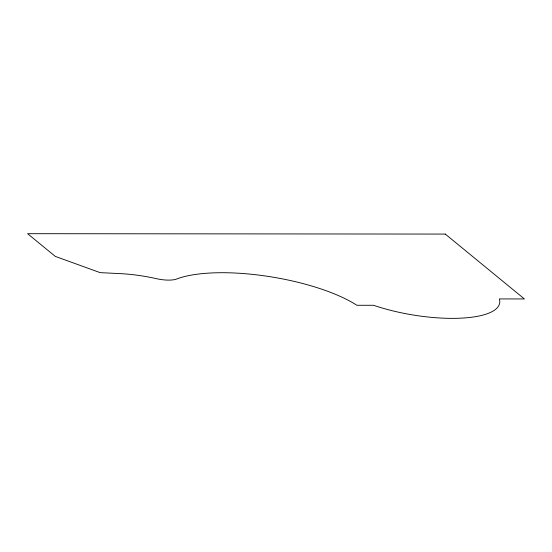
<?xml version="1.0" encoding="UTF-8"?>
<svg xmlns="http://www.w3.org/2000/svg" width="552" height="552" viewBox="0 0 552 552"><rect width="100%" height="100%" fill="white"/><g stroke="black" fill="none" stroke-linecap="round" stroke-linejoin="round"><path stroke-width="0.83" d="M445.285 234.076L27.6 233.689L55.29 256.397L100.133 272.633L119.474 273.599A67.606 20.893 9.5 0 1 156.395 278.67A18.72 5.782 9.5 0 0 176.944 278.898A107.157 33.113 9.5 0 1 356.882 305.277L373.594 305.29A84.359 26.068 9.5 0 0 461.189 318.152A84.359 26.068 9.5 0 0 499.339 298.929L524.4 298.949L445.285 234.076"/></g></svg>
